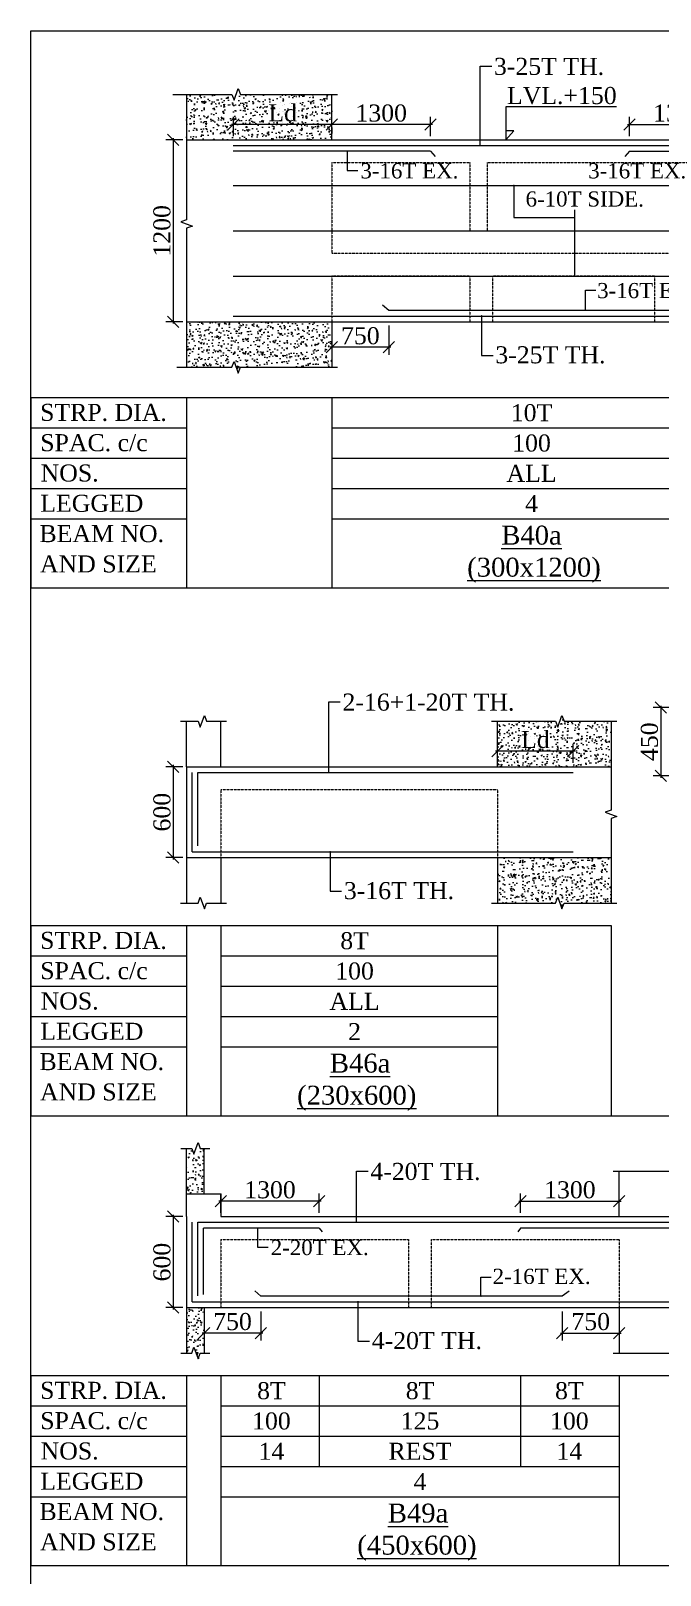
# Model space of a CAD drawing. Header units: millimetres. Extents: x 9781889 to 10654170, y -7832723 to -7608561.
# Drawn here: x 10144128 to 10152426, y -7780598 to -7760218 of the extents above; entities that cross this region are included whole.
import ezdxf
from ezdxf.enums import TextEntityAlignment as Align

# ---------------------------------------------------------------- set-up
doc = ezdxf.new("R2010")
doc.units = ezdxf.units.MM
doc.header["$LTSCALE"] = 10
doc.header["$PDMODE"] = 3
doc.linetypes.add('HIDDEN', pattern=[0.375, 0.25, -0.125])
for name, color, linetype, lineweight in [('LVL', 3, 'Continuous', 0), ('S-CUT OUT LINE', 9, 'Continuous', 0), ('S-DIM L.S.', 7, 'Continuous', 0), ('S-HATCH', 8, 'Continuous', 0), ('S-L.S.SECTION', 5, 'Continuous', 0), ('S-L.S.SLAB LINE', 252, 'HIDDEN', 0), ('S-L.S.STEEL', 1, 'Continuous', 9), ('S-L.S.STEEL 1', 6, 'Continuous', 0), ('S-SECTION MARK', 7, 'Continuous', 0), ('S-SHEET', 251, 'Continuous', 0), ('S-TEXT', 7, 'Continuous', 0), ('S-TEXT L.S. BEAM NO.', 30, 'Continuous', 0), ('S-TEXT. L.S.', 7, 'Continuous', 0)]:
    doc.layers.add(name, color=color, linetype=linetype, lineweight=lineweight)
doc.styles.add('135', font='arial.ttf', dxfattribs={"width": 0.8, "height": 135})
doc.styles.get("Standard").update_dxf_attribs({"font": 'arial.ttf'})
doc.styles.add('TEXT', font='times.ttf')
doc.dimstyles.new('75', dxfattribs={"dimtxt": 135, "dimasz": 90, "dimexe": 0.1, "dimexo": 0.03, "dimgap": 0.09, "dimtad": 1, "dimdec": 0, "dimzin": 0, "dimdsep": 46, "dimtxsty": '135', "dimblk": 'ARCHTICK', "dimcen": 0.09, "dimclrd": 256, "dimclre": 256, "dimclrt": 256, "dimadec": 0, "dimazin": 0, "dimtfac": 1, "dimtdec": 0, "dimtofl": 0, "dimtmove": 1, "dimatfit": 3, "dimldrblk": 'DOTSMALL', "dimfxl": 1, "dimtolj": 1, "dimtzin": 0, "dimlwd": -1, "dimlwe": -1, "dimarcsym": 0})
doc.dimstyles.new('SETU_1', dxfattribs={"dimtxt": 200, "dimasz": 150, "dimexe": 100, "dimexo": 50, "dimgap": 35, "dimtad": 1, "dimdec": 0, "dimzin": 0, "dimdsep": 46, "dimtxsty": 'Standard', "dimblk": 'OBLIQUE', "dimcen": 150, "dimdle": 25, "dimclrd": 256, "dimclre": 7, "dimclrt": 256, "dimadec": 0, "dimazin": 0, "dimtfac": 1, "dimtdec": 0, "dimtofl": 0, "dimtmove": 1, "dimatfit": 3, "dimfxl": 1, "dimtolj": 1, "dimtzin": 0, "dimlwd": -1, "dimlwe": 5, "dimarcsym": 1})
pattern_1 = [(50, (103238.72, 47065.76), (182.184669, -15.9390855), [19.05, -209.55]), (355, (103238.72, 47065.76), (-35.2434214, 191.0568452), [15.24, -167.6405842]), (100.4514447, (103253.9, 47064.43), (146.941247, 175.117752), [16.1900088, -178.0902446]), (46.1842, (103238.72, 47116.56), (271.079041, -42.042328), [28.575, -314.325]), (96.6355576, (103261.3, 47113.05), (237.404134, 247.4261246), [24.285023, -267.135608]), (351.1841512, (103238.72, 47116.56), (237.404134, 247.4261246), [22.859967, -251.459732]), (21, (103264.12, 47103.86), (151.6143913, -102.2651982), [19.05, -209.55]), (326, (103264.12, 47103.86), (61.8020283, 184.187966), [15.24, -167.64]), (71.451445, (103276.75, 47095.33), (213.4164193, 81.922769), [16.1900088, -178.0899376]), (37.5, (103238.72, 47065.755), (3.08860325, 84.55503887), [0, -165.608, 0, -170.18, 0, -168.275]), (7.5, (103238.72, 47065.76), (66.8196625, 100.1805748), [0, -97.028, 0, -161.798, 0, -64.135]), (327.5, (103182.075, 47065.755), (135.59059517, -5.728744), [0, -63.5, 0, -198.12, 0, -262.89]), (317.5, (103156.67, 47065.76), (148.1291814, 25.426491), [0, -82.55, 0, -131.572, 0, -186.69])]

# ---------------------------------------------------------------- blocks, each defined once
blk = doc.blocks.new('_ArchTick')
at = {"color": 0, "linetype": 'ByBlock', "const_width": 0.15}
blk.add_lwpolyline([(-0.5, -0.5), (0.5, 0.5)], dxfattribs=at)
blk = doc.blocks.new('_Oblique')
at = {"color": 0, "linetype": 'ByBlock', "lineweight": -2}
blk.add_line((-0.5, -0.5), (0.5, 0.5), dxfattribs=at)
blk = doc.blocks.new('*D503')
at = {"layer": 'Defpoints', "color": 0, "transparency": 16777216}
for p in [(10148098, -7761453, 0), (10148098, -7761453), (10149398, -7761657, 0)]:
    blk.add_point(p, dxfattribs=at)
at = {"layer": 'S-DIM L.S.', "color": 7, "lineweight": 5, "transparency": 16777216}
for p, q in [((10149398, -7761607), (10149398, -7761353)), ((10148098, -7761503), (10148098, -7761553))]:
    blk.add_line(p, q, dxfattribs=at)
at = {"layer": 'S-DIM L.S.', "transparency": 16777216}
blk.add_line((10149423, -7761453), (10148073, -7761453), dxfattribs=at)
at = {"layer": 'S-DIM L.S.', "transparency": 16777216, "xscale": 150, "yscale": 150, "zscale": 150, "rotation": 180}
blk.add_blockref('_Oblique', (10148098, -7761453), dxfattribs=at)
at = {"layer": 'S-DIM L.S.', "transparency": 16777216, "xscale": 150, "yscale": 150, "zscale": 150}
blk.add_blockref('_Oblique', (10149398, -7761453), dxfattribs=at)
at = {"layer": 'S-DIM L.S.', "transparency": 16777216, "insert": (10148748, -7761304), "char_height": 225, "attachment_point": 5, "style": 'TEXT'}
blk.add_mtext('\\A1;1300', dxfattribs=at)
blk = doc.blocks.new('*D505')
at = {"layer": 'Defpoints', "color": 0, "transparency": 16777216}
for p in [(10153323, -7761453), (10152023, -7761657, 0), (10153323, -7761657, 0)]:
    blk.add_point(p, dxfattribs=at)
at = {"layer": 'S-DIM L.S.', "color": 7, "lineweight": 5, "transparency": 16777216}
for p, q in [((10152023, -7761607), (10152023, -7761353)), ((10153323, -7761607), (10153323, -7761353))]:
    blk.add_line(p, q, dxfattribs=at)
at = {"layer": 'S-DIM L.S.', "transparency": 16777216}
blk.add_line((10151998, -7761453), (10153348, -7761453), dxfattribs=at)
at = {"layer": 'S-DIM L.S.', "transparency": 16777216, "xscale": 150, "yscale": 150, "zscale": 150, "rotation": 180}
blk.add_blockref('_Oblique', (10152023, -7761453), dxfattribs=at)
at = {"layer": 'S-DIM L.S.', "transparency": 16777216, "xscale": 150, "yscale": 150, "zscale": 150}
blk.add_blockref('_Oblique', (10153323, -7761453), dxfattribs=at)
at = {"layer": 'S-DIM L.S.', "transparency": 16777216, "insert": (10152673, -7761304), "char_height": 225, "attachment_point": 5, "style": 'TEXT'}
blk.add_mtext('\\A1;1300', dxfattribs=at)
blk = doc.blocks.new('*D508')
at = {"layer": 'Defpoints', "color": 0, "transparency": 16777216}
for p in [(10148098, -7764057, 0), (10148848, -7764057, 0), (10148098, -7764393)]:
    blk.add_point(p, dxfattribs=at)
at = {"layer": 'S-DIM L.S.', "color": 7, "lineweight": 5, "transparency": 16777216}
for p, q in [((10148098, -7764107), (10148098, -7764493)), ((10148848, -7764107), (10148848, -7764493))]:
    blk.add_line(p, q, dxfattribs=at)
at = {"layer": 'S-DIM L.S.', "transparency": 16777216}
blk.add_line((10148873, -7764393), (10148073, -7764393), dxfattribs=at)
at = {"layer": 'S-DIM L.S.', "transparency": 16777216, "xscale": 150, "yscale": 150, "zscale": 150, "rotation": 180}
blk.add_blockref('_Oblique', (10148098, -7764393), dxfattribs=at)
at = {"layer": 'S-DIM L.S.', "transparency": 16777216, "xscale": 150, "yscale": 150, "zscale": 150}
blk.add_blockref('_Oblique', (10148848, -7764393), dxfattribs=at)
at = {"layer": 'S-DIM L.S.', "transparency": 16777216, "insert": (10148473, -7764243), "char_height": 225, "attachment_point": 5, "style": 'TEXT'}
blk.add_mtext('\\A1;750', dxfattribs=at)
blk = doc.blocks.new('*D502')
at = {"layer": 'Defpoints', "color": 0, "transparency": 16777216}
for p in [(10146181, -7761657), (10146006, -7764057), (10146181, -7764057)]:
    blk.add_point(p, dxfattribs=at)
at = {"layer": 'S-DIM L.S.', "color": 7, "lineweight": 5, "transparency": 16777216}
for p, q in [((10146131, -7761657), (10145906, -7761657)), ((10146131, -7764057), (10145906, -7764057))]:
    blk.add_line(p, q, dxfattribs=at)
at = {"layer": 'S-DIM L.S.', "transparency": 16777216}
blk.add_line((10146006, -7761632), (10146006, -7764082), dxfattribs=at)
at = {"layer": 'S-DIM L.S.', "transparency": 16777216, "xscale": 150, "yscale": 150, "zscale": 150}
for p, rotation in [((10146006, -7761657), 90), ((10146006, -7764057), 270)]:
    blk.add_blockref('_Oblique', p, dxfattribs=dict(at, rotation=rotation))
at = {"layer": 'S-DIM L.S.', "transparency": 16777216, "insert": (10145857, -7762857), "char_height": 225, "attachment_point": 5, "rotation": 90, "style": 'TEXT'}
blk.add_mtext('\\A1;1200', dxfattribs=at)
blk = doc.blocks.new('*D509')
at = {"layer": 'Defpoints', "color": 0, "transparency": 16777216}
for p in [(10146798, -7761453), (10148098, -7761453, 0), (10146798, -7761657, 0)]:
    blk.add_point(p, dxfattribs=at)
at = {"layer": 'S-DIM L.S.', "color": 7, "lineweight": 5, "transparency": 16777216}
for p, q in [((10146798, -7761607), (10146798, -7761353)), ((10148098, -7761403), (10148098, -7761353))]:
    blk.add_line(p, q, dxfattribs=at)
at = {"layer": 'S-DIM L.S.', "transparency": 16777216}
blk.add_line((10148123, -7761453), (10146773, -7761453), dxfattribs=at)
at = {"layer": 'S-DIM L.S.', "transparency": 16777216, "xscale": 150, "yscale": 150, "zscale": 150, "rotation": 180}
blk.add_blockref('_Oblique', (10146798, -7761453), dxfattribs=at)
at = {"layer": 'S-DIM L.S.', "transparency": 16777216, "xscale": 150, "yscale": 150, "zscale": 150}
blk.add_blockref('_Oblique', (10148098, -7761453), dxfattribs=at)
at = {"layer": 'S-DIM L.S.', "transparency": 16777216, "insert": (10147448, -7761301), "char_height": 225, "attachment_point": 5, "style": 'TEXT'}
blk.add_mtext('\\A1;Ld', dxfattribs=at)
blk = doc.blocks.new('*D518')
at = {"layer": 'Defpoints', "color": 0, "transparency": 16777216}
for p in [(10146181, -7769929), (10146006, -7771129), (10146181, -7771129)]:
    blk.add_point(p, dxfattribs=at)
at = {"layer": 'S-DIM L.S.', "color": 7, "lineweight": 5, "transparency": 16777216}
for p, q in [((10146131, -7769929), (10145906, -7769929)), ((10146131, -7771129), (10145906, -7771129))]:
    blk.add_line(p, q, dxfattribs=at)
at = {"layer": 'S-DIM L.S.', "transparency": 16777216}
blk.add_line((10146006, -7769904), (10146006, -7771154), dxfattribs=at)
at = {"layer": 'S-DIM L.S.', "transparency": 16777216, "xscale": 150, "yscale": 150, "zscale": 150}
for p, rotation in [((10146006, -7769929), 90), ((10146006, -7771129), 270)]:
    blk.add_blockref('_Oblique', p, dxfattribs=dict(at, rotation=rotation))
at = {"layer": 'S-DIM L.S.', "transparency": 16777216, "insert": (10145857, -7770529), "char_height": 225, "attachment_point": 5, "rotation": 90, "style": 'TEXT'}
blk.add_mtext('\\A1;600', dxfattribs=at)
blk = doc.blocks.new('*D517')
at = {"layer": 'Defpoints', "color": 0, "transparency": 16777216}
for p in [(10150281, -7769725), (10150281, -7769929, 0), (10151281, -7769929, 0)]:
    blk.add_point(p, dxfattribs=at)
at = {"layer": 'S-DIM L.S.', "transparency": 16777216}
blk.add_line((10151306, -7769725), (10150256, -7769725), dxfattribs=at)
at = {"layer": 'S-DIM L.S.', "color": 7, "lineweight": 5, "transparency": 16777216}
for p, q in [((10150281, -7769879), (10150281, -7769625)), ((10151281, -7769879), (10151281, -7769625))]:
    blk.add_line(p, q, dxfattribs=at)
at = {"layer": 'S-DIM L.S.', "transparency": 16777216, "xscale": 150, "yscale": 150, "zscale": 150, "rotation": 180}
blk.add_blockref('_Oblique', (10150281, -7769725), dxfattribs=at)
at = {"layer": 'S-DIM L.S.', "transparency": 16777216, "xscale": 150, "yscale": 150, "zscale": 150}
blk.add_blockref('_Oblique', (10151281, -7769725), dxfattribs=at)
at = {"layer": 'S-DIM L.S.', "transparency": 16777216, "insert": (10150781, -7769572), "char_height": 225, "attachment_point": 5, "style": 'TEXT'}
blk.add_mtext('\\A1;Ld', dxfattribs=at)
blk = doc.blocks.new('*D519')
at = {"layer": 'Defpoints', "color": 0, "transparency": 16777216}
for p in [(10152611, -7769149), (10152435, -7770049), (10152611, -7770049)]:
    blk.add_point(p, dxfattribs=at)
at = {"layer": 'S-DIM L.S.', "color": 7, "lineweight": 5, "transparency": 16777216}
for p, q in [((10152561, -7769149), (10152335, -7769149)), ((10152561, -7770049), (10152335, -7770049))]:
    blk.add_line(p, q, dxfattribs=at)
at = {"layer": 'S-DIM L.S.', "transparency": 16777216}
blk.add_line((10152435, -7769124), (10152435, -7770074), dxfattribs=at)
at = {"layer": 'S-DIM L.S.', "transparency": 16777216, "xscale": 150, "yscale": 150, "zscale": 150}
for p, rotation in [((10152435, -7769149), 90), ((10152435, -7770049), 270)]:
    blk.add_blockref('_Oblique', p, dxfattribs=dict(at, rotation=rotation))
at = {"layer": 'S-DIM L.S.', "transparency": 16777216, "insert": (10152286, -7769599), "char_height": 225, "attachment_point": 5, "rotation": 90, "style": 'TEXT'}
blk.add_mtext('\\A1;450', dxfattribs=at)
blk = doc.blocks.new('*D534')
at = {"layer": 'Defpoints', "color": 0, "transparency": 16777216}
for p in [(10146181, -7775867), (10146006, -7777067), (10146181, -7777067)]:
    blk.add_point(p, dxfattribs=at)
at = {"layer": 'S-DIM L.S.', "color": 7, "lineweight": 5, "transparency": 16777216}
for p, q in [((10146131, -7775867), (10145906, -7775867)), ((10146131, -7777067), (10145906, -7777067))]:
    blk.add_line(p, q, dxfattribs=at)
at = {"layer": 'S-DIM L.S.', "transparency": 16777216}
blk.add_line((10146006, -7775842), (10146006, -7777092), dxfattribs=at)
at = {"layer": 'S-DIM L.S.', "transparency": 16777216, "xscale": 150, "yscale": 150, "zscale": 150}
for p, rotation in [((10146006, -7775867), 90), ((10146006, -7777067), 270)]:
    blk.add_blockref('_Oblique', p, dxfattribs=dict(at, rotation=rotation))
at = {"layer": 'S-DIM L.S.', "transparency": 16777216, "insert": (10145857, -7776467), "char_height": 225, "attachment_point": 5, "rotation": 90, "style": 'TEXT'}
blk.add_mtext('\\A1;600', dxfattribs=at)
blk = doc.blocks.new('*D540')
at = {"layer": 'Defpoints', "color": 0, "transparency": 16777216}
for p in [(10151886, -7775663), (10150586, -7775867, 0), (10151886, -7775867, 0)]:
    blk.add_point(p, dxfattribs=at)
at = {"layer": 'S-DIM L.S.', "transparency": 16777216}
blk.add_line((10150561, -7775663), (10151911, -7775663), dxfattribs=at)
at = {"layer": 'S-DIM L.S.', "color": 7, "lineweight": 5, "transparency": 16777216}
for p, q in [((10150586, -7775817), (10150586, -7775563)), ((10151886, -7775817), (10151886, -7775563))]:
    blk.add_line(p, q, dxfattribs=at)
at = {"layer": 'S-DIM L.S.', "transparency": 16777216, "xscale": 150, "yscale": 150, "zscale": 150, "rotation": 180}
blk.add_blockref('_Oblique', (10150586, -7775663), dxfattribs=at)
at = {"layer": 'S-DIM L.S.', "transparency": 16777216, "xscale": 150, "yscale": 150, "zscale": 150}
blk.add_blockref('_Oblique', (10151886, -7775663), dxfattribs=at)
at = {"layer": 'S-DIM L.S.', "transparency": 16777216, "insert": (10151236, -7775514), "char_height": 225, "attachment_point": 5, "style": 'TEXT'}
blk.add_mtext('\\A1;1300', dxfattribs=at)
blk = doc.blocks.new('*D541')
at = {"layer": 'Defpoints', "color": 0, "transparency": 16777216}
for p in [(10146631, -7775663), (10146631, -7775867, 0), (10147931, -7775867, 0)]:
    blk.add_point(p, dxfattribs=at)
at = {"layer": 'S-DIM L.S.', "transparency": 16777216}
blk.add_line((10147956, -7775663), (10146606, -7775663), dxfattribs=at)
at = {"layer": 'S-DIM L.S.', "color": 7, "lineweight": 5, "transparency": 16777216}
for p, q in [((10146631, -7775817), (10146631, -7775563)), ((10147931, -7775817), (10147931, -7775563))]:
    blk.add_line(p, q, dxfattribs=at)
at = {"layer": 'S-DIM L.S.', "transparency": 16777216, "xscale": 150, "yscale": 150, "zscale": 150, "rotation": 180}
blk.add_blockref('_Oblique', (10146631, -7775663), dxfattribs=at)
at = {"layer": 'S-DIM L.S.', "transparency": 16777216, "xscale": 150, "yscale": 150, "zscale": 150}
blk.add_blockref('_Oblique', (10147931, -7775663), dxfattribs=at)
at = {"layer": 'S-DIM L.S.', "transparency": 16777216, "insert": (10147281, -7775514), "char_height": 225, "attachment_point": 5, "style": 'TEXT'}
blk.add_mtext('\\A1;1300', dxfattribs=at)
blk = doc.blocks.new('*D1191')
at = {"layer": 'Defpoints', "color": 0, "transparency": 16777216}
for p in [(10151136, -7777067, 0), (10151886, -7777067, 0), (10151886, -7777403)]:
    blk.add_point(p, dxfattribs=at)
at = {"layer": 'S-DIM L.S.', "color": 7, "lineweight": 5, "transparency": 16777216}
for p, q in [((10151136, -7777117), (10151136, -7777503)), ((10151886, -7777117), (10151886, -7777503))]:
    blk.add_line(p, q, dxfattribs=at)
at = {"layer": 'S-DIM L.S.', "transparency": 16777216}
blk.add_line((10151111, -7777403), (10151911, -7777403), dxfattribs=at)
at = {"layer": 'S-DIM L.S.', "transparency": 16777216, "xscale": 150, "yscale": 150, "zscale": 150, "rotation": 180}
blk.add_blockref('_Oblique', (10151136, -7777403), dxfattribs=at)
at = {"layer": 'S-DIM L.S.', "transparency": 16777216, "xscale": 150, "yscale": 150, "zscale": 150}
blk.add_blockref('_Oblique', (10151886, -7777403), dxfattribs=at)
at = {"layer": 'S-DIM L.S.', "transparency": 16777216, "insert": (10151511, -7777253), "char_height": 225, "attachment_point": 5, "style": 'TEXT'}
blk.add_mtext('\\A1;750', dxfattribs=at)
blk = doc.blocks.new('*D1192')
at = {"layer": 'Defpoints', "color": 0, "transparency": 16777216}
for p in [(10146411, -7777067, 0), (10147162, -7777067, 0), (10146411, -7777403)]:
    blk.add_point(p, dxfattribs=at)
at = {"layer": 'S-DIM L.S.', "color": 7, "lineweight": 5, "transparency": 16777216}
for p, q in [((10146411, -7777117), (10146411, -7777503)), ((10147162, -7777117), (10147162, -7777503))]:
    blk.add_line(p, q, dxfattribs=at)
at = {"layer": 'S-DIM L.S.', "transparency": 16777216}
blk.add_line((10147187, -7777403), (10146386, -7777403), dxfattribs=at)
at = {"layer": 'S-DIM L.S.', "transparency": 16777216, "xscale": 150, "yscale": 150, "zscale": 150, "rotation": 180}
blk.add_blockref('_Oblique', (10146411, -7777403), dxfattribs=at)
at = {"layer": 'S-DIM L.S.', "transparency": 16777216, "xscale": 150, "yscale": 150, "zscale": 150}
blk.add_blockref('_Oblique', (10147162, -7777403), dxfattribs=at)
at = {"layer": 'S-DIM L.S.', "transparency": 16777216, "insert": (10146787, -7777253), "char_height": 225, "attachment_point": 5, "style": 'TEXT'}
blk.add_mtext('\\A1;750', dxfattribs=at)

msp = doc.modelspace()

# ---------------------------------------------------------------- hatches: boundary and pattern name
at = {"layer": 'S-HATCH', "linetype": 'ByBlock'}
h = msp.add_hatch(dxfattribs=at)
h.set_pattern_fill('AR-CONC', color=256)
h.set_pattern_definition([(50, (52820.09, 61893.53), (182.184669, -15.9390855), [19.05, -209.55]), (355, (52820.09, 61893.53), (-35.2434214, 191.0568452), [15.24, -167.6405842]), (100.4514447, (52835.27, 61892.2), (146.941247, 175.117752), [16.1900088, -178.0902446]), (46.1842, (52820.09, 61944.33), (271.079041, -42.042328), [28.575, -314.325]), (96.6355576, (52842.68, 61940.82), (237.404134, 247.4261246), [24.285023, -267.135608]), (351.1841512, (52820.1, 61944.33), (237.404134, 247.4261246), [22.859967, -251.459732]), (21, (52845.49, 61931.63), (151.6143913, -102.2651982), [19.05, -209.55]), (326, (52845.49, 61931.63), (61.8020283, 184.187966), [15.24, -167.64]), (71.451445, (52858.12, 61923.1), (213.4164193, 81.922769), [16.1900088, -178.0899376]), (37.5, (52820.086, 61893.53), (3.08860325, 84.55503887), [0, -165.608, 0, -170.18, 0, -168.275]), (7.5, (52820.09, 61893.53), (66.8196625, 100.1805748), [0, -97.028, 0, -161.798, 0, -64.135]), (327.5, (52763.444, 61893.53), (135.59059517, -5.728744), [0, -63.5, 0, -198.12, 0, -262.89]), (317.5, (52738.04, 61893.53), (148.1291814, 25.426491), [0, -82.55, 0, -131.572, 0, -186.69])])
h.paths.add_polyline_path([(10146181.3, -7761057.1), (10146181.3, -7761657.1), (10148097.7, -7761657.1), (10148097.7, -7761057.1), (10146891.4, -7761057.1), (10146863.4, -7760980.3), (10146807.5, -7761134), (10146779.5, -7761057.1)])
h = msp.add_hatch(dxfattribs=at)
h.set_pattern_fill('AR-CONC', color=256)
h.set_pattern_definition([(50, (52820.09, 60693.53), (182.184669, -15.9390855), [19.05, -209.55]), (355, (52820.09, 60693.53), (-35.2434214, 191.0568452), [15.24, -167.6405842]), (100.4514447, (52835.27, 60692.2), (146.941247, 175.117752), [16.1900088, -178.0902446]), (46.1842, (52820.09, 60744.33), (271.079041, -42.042328), [28.575, -314.325]), (96.6355576, (52842.68, 60740.82), (237.404134, 247.4261246), [24.285023, -267.135608]), (351.1841512, (52820.1, 60744.33), (237.404134, 247.4261246), [22.859967, -251.459732]), (21, (52845.49, 60731.63), (151.6143913, -102.2651982), [19.05, -209.55]), (326, (52845.49, 60731.63), (61.8020283, 184.187966), [15.24, -167.64]), (71.451445, (52858.12, 60723.1), (213.4164193, 81.922769), [16.1900088, -178.0899376]), (37.5, (52820.086, 60693.53), (3.08860325, 84.55503887), [0, -165.608, 0, -170.18, 0, -168.275]), (7.5, (52820.09, 60693.53), (66.8196625, 100.1805748), [0, -97.028, 0, -161.798, 0, -64.135]), (327.5, (52763.444, 60693.53), (135.59059517, -5.728744), [0, -63.5, 0, -198.12, 0, -262.89]), (317.5, (52738.04, 60693.53), (148.1291814, 25.426491), [0, -82.55, 0, -131.572, 0, -186.69])])
h.paths.add_polyline_path([(10146181.3, -7764057.1), (10146181.3, -7764657.1), (10146779.5, -7764657.1), (10146807.5, -7764580.3), (10146863.4, -7764734), (10146891.4, -7764657.1), (10148097.7, -7764657.1), (10148097.7, -7764057.1)])
h = msp.add_hatch(dxfattribs=at)
h.set_pattern_fill('AR-CONC', color=256)
h.set_pattern_definition(pattern_1)
h.paths.add_polyline_path([(10151780.1, -7769928.8), (10151780.1, -7769328.8), (10151159.5, -7769328.8), (10151131.5, -7769252), (10151075.5, -7769405.7), (10151047.6, -7769328.8), (10150281.3, -7769328.8), (10150281.3, -7769928.8)])
h = msp.add_hatch(dxfattribs=at)
h.set_pattern_fill('AR-CONC', color=256)
h.set_pattern_definition(pattern_1)
h.paths.add_polyline_path([(10151780.1, -7771128.8), (10150281.3, -7771128.8), (10150281.3, -7771128.8), (10150281.3, -7771728.8), (10151047.6, -7771728.8), (10151075.5, -7771652), (10151131.5, -7771805.7), (10151159.5, -7771728.8), (10151780.1, -7771728.8)])
at = {"layer": 'S-HATCH'}
h = msp.add_hatch(dxfattribs=at)
h.set_pattern_fill('AR-CONC', color=256)
h.set_pattern_definition([(50, (107690.15, 50074.72), (182.184669, -15.9390855), [19.05, -209.55]), (355, (107690.15, 50074.72), (-35.2434214, 191.0568452), [15.24, -167.6405842]), (100.4514447, (107705.33, 50073.4), (146.941247, 175.117752), [16.1900088, -178.0902446]), (46.1842, (107690.15, 50125.52), (271.079041, -42.042328), [28.575, -314.325]), (96.6355576, (107712.74, 50122.02), (237.404134, 247.4261246), [24.285023, -267.135608]), (351.1841512, (107690.15, 50125.52), (237.404134, 247.4261246), [22.859967, -251.459732]), (21, (107715.55, 50112.82), (151.6143913, -102.2651982), [19.05, -209.55]), (326, (107715.55, 50112.82), (61.8020283, 184.187966), [15.24, -167.64]), (71.451445, (107728.18, 50104.3), (213.4164193, 81.922769), [16.1900088, -178.0899376]), (37.5, (107690.15, 50074.72), (3.08860325, 84.55503887), [0, -165.608, 0, -170.18, 0, -168.275]), (7.5, (107690.15, 50074.72), (66.8196625, 100.1805748), [0, -97.028, 0, -161.798, 0, -64.135]), (327.5, (107633.51, 50074.72), (135.59059517, -5.728744), [0, -63.5, 0, -198.12, 0, -262.89]), (317.5, (107608.11, 50074.72), (148.1291814, 25.426491), [0, -82.55, 0, -131.572, 0, -186.69])])
h.paths.add_polyline_path([(10146181.5, -7775567), (10146411.5, -7775567), (10146411.5, -7774967), (10146361.9, -7774967), (10146333.9, -7774890.2), (10146277.9, -7775043.9), (10146250, -7774967), (10146181.5, -7774967)])
h = msp.add_hatch(dxfattribs=at)
h.set_pattern_fill('AR-CONC', color=256)
h.set_pattern_definition([(50, (107690.15, 49774.72), (182.184669, -15.9390855), [19.05, -209.55]), (355, (107690.15, 49774.72), (-35.2434214, 191.0568452), [15.24, -167.6405842]), (100.4514447, (107705.33, 49773.4), (146.941247, 175.117752), [16.1900088, -178.0902446]), (46.1842, (107690.15, 49825.52), (271.079041, -42.042328), [28.575, -314.325]), (96.6355576, (107712.74, 49822.02), (237.404134, 247.4261246), [24.285023, -267.135608]), (351.1841512, (107690.15, 49825.52), (237.404134, 247.4261246), [22.859967, -251.459732]), (21, (107715.55, 49812.82), (151.6143913, -102.2651982), [19.05, -209.55]), (326, (107715.55, 49812.82), (61.8020283, 184.187966), [15.24, -167.64]), (71.451445, (107728.18, 49804.3), (213.4164193, 81.922769), [16.1900088, -178.0899376]), (37.5, (107690.15, 49774.72), (3.08860325, 84.55503887), [0, -165.608, 0, -170.18, 0, -168.275]), (7.5, (107690.15, 49774.72), (66.8196625, 100.1805748), [0, -97.028, 0, -161.798, 0, -64.135]), (327.5, (107633.51, 49774.72), (135.59059517, -5.728744), [0, -63.5, 0, -198.12, 0, -262.89]), (317.5, (107608.11, 49774.72), (148.1291814, 25.426491), [0, -82.55, 0, -131.572, 0, -186.69])])
h.paths.add_polyline_path([(10146277.9, -7777590.2), (10146333.9, -7777743.9), (10146361.9, -7777667), (10146411.5, -7777667), (10146411.5, -7777067), (10146181.5, -7777067), (10146181.5, -7777667), (10146250, -7777667)])

# ---------------------------------------------------------------- linework, layer by layer
at = {"layer": 'LVL', "linetype": 'Continuous', "elevation": 0}
msp.add_lwpolyline([(10151851.8, -7761222.1), (10150390.6, -7761222.1), (10150390.6, -7761657.1), (10150498.7, -7761535), (10150390.6, -7761535)], dxfattribs=at)
at = {"layer": 'S-CUT OUT LINE', "color": 5, "elevation": 0}
for points in [[(10146000, -7761057.1), (10146779.5, -7761057.1), (10146807.5, -7761134), (10146863.4, -7760980.3), (10146891.4, -7761057.1), (10148172.7, -7761057.1)], [(10146181.3, -7761057.1), (10146181.3, -7762710.5), (10146104.5, -7762738.4), (10146258.2, -7762794.4), (10146181.3, -7762822.3), (10146181.3, -7764657.1)], [(10146052.4, -7764657.1), (10146779.5, -7764657.1), (10146807.5, -7764580.3), (10146863.4, -7764734), (10146891.4, -7764657.1), (10148172.7, -7764657.1)], [(10146103.1, -7769328.8), (10146331.8, -7769328.8), (10146359.7, -7769405.7), (10146415.7, -7769252), (10146443.6, -7769328.8), (10146706.4, -7769328.8)], [(10150203, -7769328.8), (10151047.6, -7769328.8), (10151075.5, -7769405.7), (10151131.5, -7769252), (10151159.5, -7769328.8), (10151855.1, -7769328.8)], [(10151780.1, -7769328.8), (10151780.1, -7770502), (10151703.3, -7770529.9), (10151857, -7770585.9), (10151780.1, -7770613.8), (10151780.1, -7771728.8)], [(10146103.1, -7771728.8), (10146331.8, -7771728.8), (10146359.7, -7771652), (10146415.7, -7771805.7), (10146443.6, -7771728.8), (10146706.4, -7771728.8)], [(10150203, -7771728.8), (10151047.6, -7771728.8), (10151075.5, -7771652), (10151131.5, -7771805.7), (10151159.5, -7771728.8), (10151855.1, -7771728.8)], [(10146103.2, -7774967), (10146250, -7774967), (10146277.9, -7775043.9), (10146333.9, -7774890.2), (10146361.9, -7774967), (10146486.5, -7774967)], [(10151808.1, -7775267), (10152717.2, -7775267), (10152745.2, -7775343.9), (10152801.1, -7775190.2), (10152829.1, -7775267), (10153761.4, -7775267)], [(10146103.2, -7777667), (10146250, -7777667), (10146277.9, -7777590.2), (10146333.9, -7777743.9), (10146361.9, -7777667), (10146486.5, -7777667)], [(10151808.1, -7777667), (10152717.2, -7777667), (10152745.2, -7777590.2), (10152801.1, -7777743.9), (10152829.1, -7777667), (10153761.4, -7777667)]]:
    msp.add_lwpolyline(points, dxfattribs=at)
at = {"layer": 'S-L.S.SECTION'}
for p, q in [((10148097.7, -7761657.1, 0), (10148097.7, -7761057.1, 0)), ((10146181.3, -7761657.1, 0), (10155677.7, -7761657.1, 0)), ((10146181.3, -7764057.1, 0), (10155677.7, -7764057.1, 0)), ((10148097.7, -7764057.1, 0), (10148097.7, -7764657.1, 0)), ((10146181.4, -7769928.8, 0), (10146181.4, -7769328.8, 0)), ((10146631.4, -7769928.8, 0), (10146631.4, -7769328.8, 0)), ((10150281.3, -7769928.8, 0), (10150281.3, -7769328.8, 0)), ((10146181.3, -7769928.8, 0), (10151780.1, -7769928.8, 0)), ((10146181.4, -7769928.8, 0), (10146181.4, -7771128.8, 0)), ((10146181.3, -7771128.8, 0), (10151780.1, -7771128.8, 0)), ((10146181.4, -7771128.8, 0), (10146181.4, -7771728.8, 0)), ((10146631.4, -7771128.8, 0), (10146631.4, -7771728.8, 0)), ((10150281.3, -7771128.8, 0), (10150281.3, -7771728.8, 0)), ((10146181.5, -7775567, 0), (10146181.5, -7774967, 0)), ((10146411.5, -7775567, 0), (10146411.5, -7774967, 0)), ((10151886.4, -7775867, 0), (10151886.4, -7775267, 0)), ((10146181.3, -7775867, 0), (10146181.4, -7775867, 0)), ((10146181.4, -7775867, 0), (10146181.4, -7777067, 0)), ((10146631.5, -7775867, 0), (10165236.3, -7775867, 0)), ((10146181.3, -7777067, 0), (10165236.3, -7777067, 0)), ((10146181.5, -7777067, 0), (10146181.5, -7777667, 0)), ((10146411.5, -7777067, 0), (10146411.5, -7777667, 0)), ((10151886.4, -7777067, 0), (10151886.4, -7777667, 0))]:
    msp.add_line(p, q, dxfattribs=at)
at = {"layer": 'S-L.S.SECTION', "elevation": 0}
msp.add_lwpolyline([(10146181.4, -7775867), (10146181.5, -7775567), (10146631.5, -7775567), (10146631.5, -7775867)], dxfattribs=at)
at = {"layer": 'S-L.S.SLAB LINE', "ltscale": 0.3}
for p, q in [((10148097.7, -7761957.1, 0), (10149915.3, -7761957.1, 0)), ((10148097.7, -7761957.1, 0), (10148097.7, -7763157.1, 0)), ((10149915.3, -7761957.1, 0), (10149915.3, -7762857.1, 0)), ((10150145.3, -7761957.1, 0), (10153322.7, -7761957.1, 0)), ((10150145.3, -7761957.1, 0), (10150145.3, -7762857.1, 0)), ((10149915.3, -7762857.1, 0), (10150145.3, -7762857.1, 0)), ((10153322.7, -7763157.1, 0), (10148097.7, -7763157.1, 0)), ((10148097.7, -7763457.1, 0), (10148097.7, -7764057.1, 0)), ((10149915.3, -7763457.1, 0), (10148097.7, -7763457.1, 0)), ((10149915.3, -7763457.1, 0), (10149915.3, -7764057.1, 0)), ((10150215.3, -7763457.1, 0), (10150215.3, -7764057.1, 0)), ((10152353.8, -7763457.1, 0), (10150215.3, -7763457.1, 0)), ((10152353.8, -7763457.1, 0), (10152353.8, -7764057.1, 0)), ((10146181.3, -7770228.8, 0), (10146181.4, -7770228.8, 0)), ((10146631.4, -7770228.8, 0), (10150281.3, -7770228.8, 0)), ((10146631.4, -7770228.8, 0), (10146631.4, -7771128.8, 0)), ((10150281.3, -7770228.8, 0), (10150281.3, -7771128.8, 0)), ((10146181.3, -7776167, 0), (10146181.4, -7776167, 0)), ((10146631.4, -7776167, 0), (10149108.8, -7776167, 0)), ((10146631.4, -7776167, 0), (10146631.4, -7777067, 0)), ((10149108.8, -7776167, 0), (10149108.8, -7777067, 0)), ((10149408.8, -7776167, 0), (10151886.4, -7776167, 0)), ((10149408.8, -7776167, 0), (10149408.8, -7777067, 0)), ((10151886.4, -7776167, 0), (10151886.4, -7777067, 0))]:
    msp.add_line(p, q, dxfattribs=at)
at = {"layer": 'S-L.S.STEEL'}
for p, q in [((10149397.8, -7761807.1, 0), (10146797.7, -7761807.1, 0)), ((10149397.8, -7761807.1, 0), (10149460.9, -7761874, 0)), ((10152022.7, -7761807.1, 0), (10151959.5, -7761874, 0)), ((10152022.7, -7761807.1, 0), (10155509, -7761807.1, 0)), ((10146797.7, -7763982.1, 0), (10158750.3, -7763982.1, 0)), ((10146256.3, -7771053.8, 0), (10146256.3, -7770003.8, 0)), ((10146331.3, -7770003.8, 0), (10151281.4, -7770003.8, 0)), ((10146331.3, -7770974.2, 0), (10146331.3, -7770003.8, 0)), ((10146256.3, -7771053.8, 0), (10151281.4, -7771053.8, 0)), ((10146256.3, -7776992, 0), (10146256.3, -7775942, 0)), ((10146331.3, -7775942, 0), (10165161.3, -7775942, 0)), ((10146331.3, -7776912.4, 0), (10146331.3, -7775942, 0)), ((10147931.4, -7776017, 0), (10146406.3, -7776017, 0)), ((10146406.3, -7776895.8, 0), (10146406.3, -7776017, 0)), ((10147931.4, -7776017, 0), (10147969.6, -7776069, 0)), ((10146256.3, -7776992, 0), (10165086.3, -7776992, 0))]:
    msp.add_line(p, q, dxfattribs=at)
at = {"layer": 'S-L.S.STEEL', "elevation": 0}
for points in [[(10152662.1, -7763838.9), (10152572.6, -7763907.1), (10148847.8, -7763907.1), (10148765.8, -7763836.4)], [(10151225.7, -7776848.8), (10151136.2, -7776917), (10147161.6, -7776917), (10147079.6, -7776846.3)]]:
    msp.add_lwpolyline(points, dxfattribs=at)
at = {"layer": 'S-L.S.STEEL'}
for points in [[(10146797.7, -7761732.1, 0), (10155584, -7761732.1, 0), (10155584, -7763919.2, 0)], [(10155586.5, -7776017, 0), (10150586.3, -7776017, 0), (10150548.2, -7776069, 0)]]:
    msp.add_polyline3d(points, dxfattribs=at)
at = {"layer": 'S-L.S.STEEL 1'}
for p, q in [((10146797.7, -7762257.1, 0), (10155584, -7762257.1, 0)), ((10146797.7, -7762857.1, 0), (10155584, -7762857.1, 0)), ((10146797.7, -7763457.1, 0), (10155584, -7763457.1, 0))]:
    msp.add_line(p, q, dxfattribs=at)
at = {"layer": 'S-SHEET'}
for p, q in [((10144128.2, -7765057.1, 0), (10146181.3, -7765057.1, 0)), ((10144128.2, -7765057.1), (10144128.2, -7767566.4)), ((10146181.3, -7765057.1, 0), (10158821.2, -7765057.1, 0)), ((10146181.3, -7765057.1, 0), (10146181.3, -7767566.4, 0)), ((10148097.7, -7765057.1, 0), (10148097.7, -7767566.4, 0)), ((10144128.2, -7765457.1, 0), (10146181.3, -7765457.1, 0)), ((10148097.7, -7765457.1, 0), (10153322.7, -7765457.1, 0)), ((10144128.2, -7765857.1, 0), (10146181.3, -7765857.1, 0)), ((10148097.7, -7765857.1, 0), (10153322.7, -7765857.1, 0)), ((10144128.2, -7766257.1, 0), (10146181.3, -7766257.1, 0)), ((10148097.7, -7766257.1, 0), (10153322.7, -7766257.1, 0)), ((10144128.2, -7766657.1, 0), (10146181.3, -7766657.1, 0)), ((10148097.7, -7766657.1, 0), (10153322.7, -7766657.1, 0)), ((10144128.2, -7767566.4), (10195462.4, -7767566.4)), ((10144128.2, -7767566.4, 0), (10146181.3, -7767566.4, 0)), ((10146181.3, -7767566.4, 0), (10158821.2, -7767566.4, 0)), ((10144128.2, -7772025.3, 0), (10146181.3, -7772025.3, 0)), ((10144128.2, -7772025.3), (10144128.2, -7774534.6)), ((10146181.3, -7772025.3, 0), (10151780.1, -7772025.3, 0)), ((10146181.3, -7772025.3, 0), (10146181.3, -7774534.6, 0)), ((10146631.3, -7772025.3, 0), (10146631.3, -7774534.6, 0)), ((10150281.3, -7772025.3, 0), (10150281.3, -7774534.6, 0)), ((10151780.1, -7772025.3, 0), (10151780.1, -7774534.6, 0)), ((10144128.2, -7772425.3, 0), (10146181.3, -7772425.3, 0)), ((10146631.3, -7772425.3, 0), (10150281.3, -7772425.3, 0)), ((10144128.2, -7772825.3, 0), (10146181.3, -7772825.3, 0)), ((10146631.3, -7772825.3, 0), (10150281.3, -7772825.3, 0)), ((10144128.2, -7773225.3, 0), (10146181.3, -7773225.3, 0)), ((10146631.3, -7773225.3, 0), (10150281.3, -7773225.3, 0)), ((10144128.2, -7773625.3, 0), (10146181.3, -7773625.3, 0)), ((10146631.3, -7773625.3, 0), (10150281.3, -7773625.3, 0)), ((10144128.2, -7774534.6), (10195462.4, -7774534.6)), ((10144128.2, -7774534.6, 0), (10146181.3, -7774534.6, 0)), ((10146181.3, -7774534.6, 0), (10151780.1, -7774534.6, 0)), ((10144128.2, -7777963.5, 0), (10146181.3, -7777963.5, 0)), ((10144128.2, -7777963.5), (10144128.2, -7780472.8)), ((10146181.3, -7777963.5, 0), (10165236.3, -7777963.5, 0)), ((10146181.3, -7777963.5, 0), (10146181.3, -7780472.8, 0)), ((10146631.3, -7777963.5, 0), (10146631.3, -7780472.8, 0)), ((10147931.3, -7777963.5, 0), (10147931.3, -7779163.5, 0)), ((10150586.3, -7777963.5, 0), (10150586.3, -7779163.5, 0)), ((10151886.3, -7777963.5, 0), (10151886.3, -7780472.8, 0)), ((10144128.2, -7778363.5, 0), (10146181.3, -7778363.5, 0)), ((10146631.3, -7778363.5, 0), (10151886.3, -7778363.5, 0)), ((10144128.2, -7778763.5, 0), (10146181.3, -7778763.5, 0)), ((10146631.3, -7778763.5, 0), (10151886.3, -7778763.5, 0)), ((10144128.2, -7779163.5, 0), (10146181.3, -7779163.5, 0)), ((10146631.3, -7779163.5, 0), (10151886.3, -7779163.5, 0)), ((10144128.2, -7779563.5, 0), (10146181.3, -7779563.5, 0)), ((10146631.3, -7779563.5, 0), (10151886.3, -7779563.5, 0)), ((10144128.2, -7780472.8), (10195462.4, -7780472.8)), ((10144128.2, -7780472.8, 0), (10146181.3, -7780472.8, 0)), ((10146181.3, -7780472.8, 0), (10165236.3, -7780472.8, 0))]:
    msp.add_line(p, q, dxfattribs=at)
msp.add_lwpolyline([(10144128.2, -7760218.1), (10195462.4, -7760218.1), (10195462.4, -7801877.7), (10144128.2, -7801877.7)], close=True, dxfattribs=at)

# ---------------------------------------------------------------- texts
at = {"layer": 'LVL', "style": 'TEXT'}
msp.add_text('LVL.+150', height=225, dxfattribs=at).set_placement((10150406.3, -7761183.7, 0))
at = {"layer": 'S-L.S.STEEL 1', "style": 'TEXT'}
msp.add_text('6-10T SIDE.', height=200, dxfattribs=at).set_placement((10150651.8, -7762536.5, 0))
at = {"layer": 'S-TEXT', "style": 'TEXT'}
for s, p in [('STRP. DIA.', (10145085, -7765365.2, 0)), ('SPAC. c/c', (10144959.4, -7765765.2, 0)), ('NOS.', (10144638.9, -7766165.2, 0)), ('LEGGED', (10144931.5, -7766565.2, 0)), ('BEAM NO.', (10145062.7, -7766965.2, 0)), ('AND SIZE', (10145017.5, -7767365.2, 0)), ('STRP. DIA.', (10145085, -7772333.4, 0)), ('SPAC. c/c', (10144959.4, -7772733.4, 0)), ('NOS.', (10144638.9, -7773133.4, 0)), ('LEGGED', (10144931.5, -7773533.4, 0)), ('BEAM NO.', (10145062.7, -7773933.4, 0)), ('AND SIZE', (10145017.5, -7774333.4, 0)), ('STRP. DIA.', (10145085, -7778271.6, 0)), ('SPAC. c/c', (10144959.4, -7778671.6, 0)), ('NOS.', (10144638.9, -7779071.6, 0)), ('LEGGED', (10144931.5, -7779471.6, 0)), ('BEAM NO.', (10145062.7, -7779871.6, 0)), ('AND SIZE', (10145017.5, -7780271.6, 0))]:
    msp.add_text(s, height=225, dxfattribs=at).set_placement(p, align=Align.CENTER)
at = {"layer": 'S-TEXT', "linetype": 'ByBlock', "style": 'TEXT'}
for s, p in [('10T', (10150730.3, -7765257.1, 0)), ('100', (10150730.3, -7765657.1, 0)), ('ALL', (10150730.3, -7766057.1, 0)), ('4', (10150730.3, -7766457.1, 0)), ('8T', (10148396.5, -7772225.3, 0)), ('100', (10148396.5, -7772625.3, 0)), ('ALL', (10148396.5, -7773025.3, 0)), ('2', (10148396.5, -7773425.3, 0)), ('8T', (10147300.1, -7778163.5, 0)), ('8T', (10149260.2, -7778163.5, 0)), ('8T', (10151228.8, -7778163.5, 0)), ('100', (10147300.1, -7778563.5, 0)), ('125', (10149260.2, -7778563.5, 0)), ('100', (10151228.8, -7778563.5, 0)), ('14', (10147300.1, -7778963.5, 0)), ('REST', (10149260.2, -7778963.5, 0)), ('14', (10151228.8, -7778963.5, 0)), ('4', (10149260.2, -7779363.5, 0))]:
    msp.add_text(s, height=225, dxfattribs=at).set_placement(p, align=Align.MIDDLE_CENTER)
at = {"layer": 'S-TEXT L.S. BEAM NO.', "color": 120, "linetype": 'ByBlock', "style": 'TEXT'}
for s, p in [('%%UB40a', (10150331.4, -7766997.8, 0)), ('%%U(300x1200)', (10149881.7, -7767420.8, 0))]:
    msp.add_text(s, height=250, dxfattribs=at).set_placement(p)
at = {"layer": 'S-TEXT L.S. BEAM NO.', "color": 1, "linetype": 'ByBlock', "style": 'TEXT'}
for s, p in [('%%UB46a', (10148071.1, -7773966, 0)), ('%%U(230x600)', (10147639, -7774389, 0))]:
    msp.add_text(s, height=250, dxfattribs=at).set_placement(p)
at = {"layer": 'S-TEXT L.S. BEAM NO.', "color": 140, "linetype": 'ByBlock', "style": 'TEXT'}
for s, p in [('%%UB49a', (10148835.5, -7779904.2, 0)), ('%%U(450x600)', (10148432.4, -7780327.2, 0))]:
    msp.add_text(s, height=250, dxfattribs=at).set_placement(p)
at = {"layer": 'S-TEXT. L.S.', "style": 'TEXT'}
for s, height, p in [('3-25T TH.', 225, (10150234.4, -7760799, 0)), ('3-16T EX.', 200, (10148473.5, -7762164.7, 0)), ('3-16T EX.', 200, (10151478, -7762164.7, 0)), ('3-16T EX.', 200, (10151595.7, -7763745.1, 0)), ('3-25T TH.', 225, (10150252.7, -7764605, 0)), ('2-16+1-20T TH.', 225, (10148236.9, -7769188.8, 0)), ('3-16T TH.', 225, (10148255.2, -7771676.7, 0)), ('4-20T TH.', 225, (10148604.4, -7775382.8, 0)), ('2-20T EX.', 200, (10147291, -7776374.6, 0)), ('2-16T EX.', 200, (10150217.5, -7776755, 0)), ('4-20T TH.', 225, (10148622.8, -7777614.9, 0))]:
    msp.add_text(s, height=height, dxfattribs=at).set_placement(p)

# ---------------------------------------------------------------- dimensions: what is measured, and where the dimension line sits
at = {"layer": 'S-DIM L.S.'}
for base, p1, p2, picture, middle in [((10146797.7, -7761453.3, 0), (10148097.8, -7761453.3, 0), (10146797.7, -7761657.1, 0), '*D509', (10147447.7, -7761300.7, 0)), ((10150281.4, -7769725, 0), (10151281.4, -7769928.8, 0), (10150281.4, -7769928.8, 0), '*D517', (10150781.4, -7769572.4, 0))]:
    dim = msp.add_linear_dim(base=base, p1=p1, p2=p2, text='Ld', dimstyle='SETU_1', override={"dimtxt": 225, "dimtxsty": 'TEXT'}, dxfattribs=at)
    dim.commit()
    dim.dimension.update_dxf_attribs({"geometry": picture, "text_midpoint": middle})
for base, p1, p2, picture, middle in [((10148097.8, -7761453.3, 0), (10149397.8, -7761657.1, 0), (10148097.8, -7761453.3, 0), '*D503', (10148747.8, -7761303.9, 0)), ((10148097.7, -7764393.2, 0), (10148847.8, -7764057.1, 0), (10148097.7, -7764057.1, 0), '*D508', (10148472.8, -7764243.4, 0)), ((10146631.4, -7775663.2, 0), (10147931.4, -7775867, 0), (10146631.4, -7775867, 0), '*D541', (10147281.4, -7775513.8, 0)), ((10146411.5, -7777403.1, 0), (10147161.6, -7777067, 0), (10146411.5, -7777067, 0), '*D1192', (10146786.5, -7777253.4, 0))]:
    dim = msp.add_linear_dim(base=base, p1=p1, p2=p2, dimstyle='SETU_1', override={"dimtxt": 225, "dimtxsty": 'TEXT'}, dxfattribs=at)
    dim.commit()
    dim.dimension.update_dxf_attribs({"geometry": picture, "text_midpoint": middle})
for base, p1, p2, picture, middle in [((10153322.7, -7761453.3, 0), (10152022.7, -7761657.1, 0), (10153322.7, -7761657.1, 0), '*D505', (10152672.7, -7761303.9, 0)), ((10151886.3, -7775663.2, 0), (10150586.3, -7775867, 0), (10151886.3, -7775867, 0), '*D540', (10151236.3, -7775513.8, 0)), ((10151886.3, -7777403.1, 0), (10151136.2, -7777067, 0), (10151886.3, -7777067, 0), '*D1191', (10151511.3, -7777253.4, 0))]:
    dim = msp.add_linear_dim(base=base, p1=p1, p2=p2, angle=180, dimstyle='SETU_1', override={"dimtxt": 225, "dimtxsty": 'TEXT'}, dxfattribs=at)
    dim.commit()
    dim.dimension.update_dxf_attribs({"geometry": picture, "text_midpoint": middle})
at = {"layer": 'S-DIM L.S.', "color": 7}
for base, p1, p2, picture, middle in [((10146006.2, -7764057.1, 0), (10146181.3, -7761657.1, 0), (10146181.3, -7764057.1, 0), '*D502', (10145856.7, -7762857.1, 0)), ((10152435.5, -7770049.2, 0), (10152610.6, -7769149.2, 0), (10152610.6, -7770049.2, 0), '*D519', (10152286, -7769599.2, 0)), ((10146006.2, -7771128.8, 0), (10146181.3, -7769928.8, 0), (10146181.3, -7771128.8, 0), '*D518', (10145856.7, -7770528.8, 0)), ((10146006.2, -7777067, 0), (10146181.3, -7775867, 0), (10146181.3, -7777067, 0), '*D534', (10145856.7, -7776467, 0))]:
    dim = msp.add_linear_dim(base=base, p1=p1, p2=p2, angle=90, dimstyle='SETU_1', override={"dimtxt": 225, "dimlfac": 0.5, "dimtxsty": 'TEXT'}, dxfattribs=at)
    dim.commit()
    dim.dimension.update_dxf_attribs({"geometry": picture, "text_midpoint": middle})

# ---------------------------------------------------------------- leaders
at = {"layer": 'S-L.S.STEEL 1'}
for points in [[(10150498.2, -7762257.1, 0), (10150498.2, -7762680.9, 0), (10151302.8, -7762680.9, 0)], [(10151302.8, -7762857.1, 0), (10151302.8, -7762581.6, 0)], [(10151302.8, -7763456.8, 0), (10151302.8, -7762675.7, 0)]]:
    msp.add_leader(points, dimstyle='75', override={"dimasz": 75, "dimclrd": 6}, dxfattribs=at)
at = {"layer": 'S-SECTION MARK'}
for points in [[(10150052.7, -7761732.1, 0), (10150052.7, -7760683.8, 0), (10150205.3, -7760683.8, 0)], [(10148299.5, -7761807.1, 0), (10148299.5, -7762059.4, 0), (10148438.8, -7762059.4, 0)], [(10151441.8, -7763907.1, 0), (10151441.8, -7763641.8, 0), (10151577.2, -7763641.8, 0)], [(10150071.1, -7763978.2, 0), (10150071.1, -7764500.1, 0), (10150223.6, -7764500.1, 0)], [(10148055.2, -7770003.8, 0), (10148055.2, -7769073.6, 0), (10148207.7, -7769073.6, 0)], [(10148073.5, -7771049.9, 0), (10148073.5, -7771571.8, 0), (10148226.1, -7771571.8, 0)], [(10148422.8, -7775942, 0), (10148422.8, -7775267.6, 0), (10148575.3, -7775267.6, 0)], [(10147117, -7776017, 0), (10147117, -7776269.4, 0), (10147256.3, -7776269.4, 0)], [(10150063.6, -7776917, 0), (10150063.6, -7776664.7, 0), (10150199, -7776664.7, 0)], [(10148441.1, -7776988.1, 0), (10148441.1, -7777510.1, 0), (10148593.7, -7777510.1, 0)]]:
    msp.add_leader(points, dimstyle='75', override={"dimasz": 75}, dxfattribs=at)

doc.saveas('drawing.dxf')
